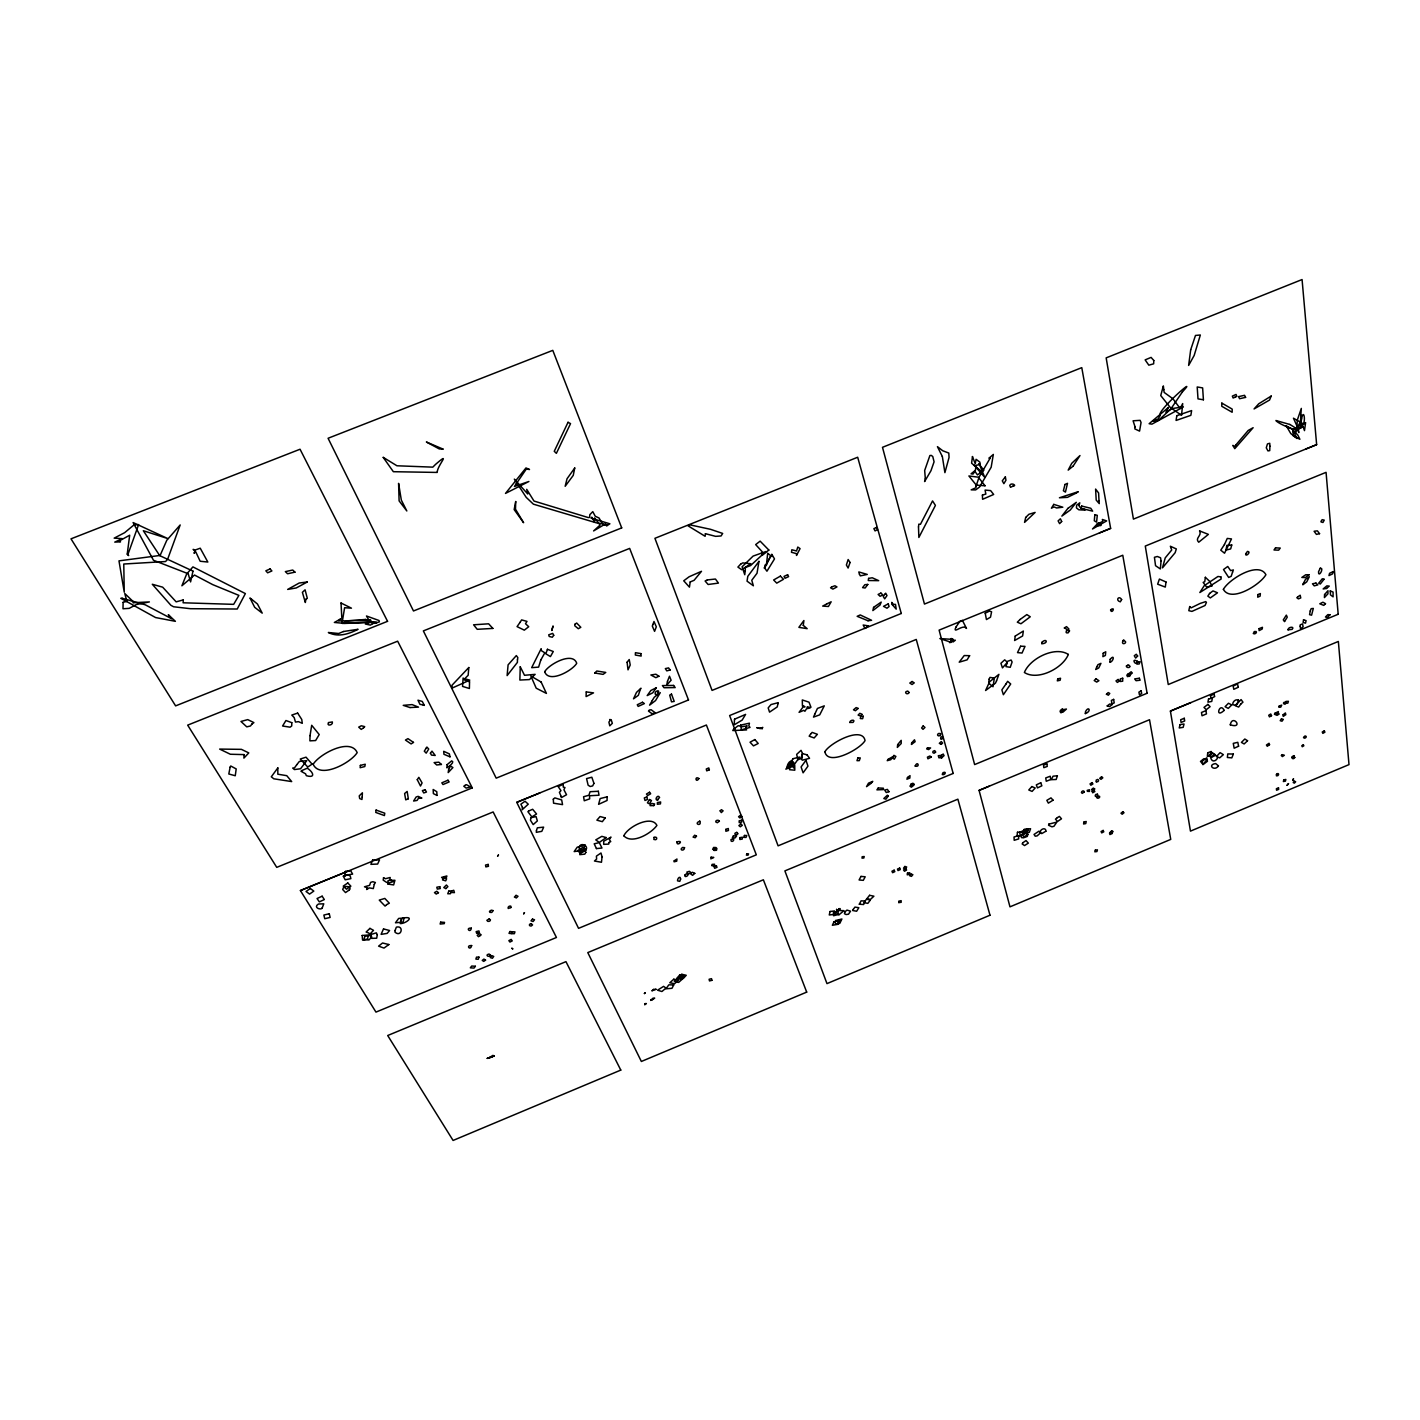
<?xml version="1.0" encoding="UTF-8"?>
<svg xmlns="http://www.w3.org/2000/svg" width="1420" height="1420" viewBox="0 0 1420 1420"><rect width="100%" height="100%" fill="white"/><g stroke="black" fill="none" stroke-linecap="round" stroke-linejoin="round"><path stroke-width="1.5" d="M803.276 625.332L803.897 620.522L798.874 627.356L807.163 628.669L803.259 625.386M801.874 755.813L802.548 753.541L801.04 750.346L796.638 754.41L797.969 759.718L802.353 757.925L801.874 755.813M383.506 928.946L381.092 934.36L387.145 933.401L389.577 930.508L383.542 928.946M1007.011 662.678L1002.449 667.915L1000.922 663.264L1004.685 659.838L1006.709 661.649L1011.093 660.016L1012.105 661.986L1010.241 667.311L1005.928 666.619L1007.366 662.359M642.426 702.279L637.278 704.746L638.183 706.414L644.396 703.592L642.479 702.261M979.072 790.39L1149.525 719.727L1170.737 839.397L1009.975 906.847L979.072 790.39L989.438 786.094M1170.399 711.083L1338.35 641.449L1349 764.617L1190.457 831.126L1170.399 711.083L1190.83 702.616M1110.635 528.382L924.456 604.068L882.495 447.318L1081.774 367.638L1110.635 528.382L1099.453 532.926M1316.642 444.637L1133.426 519.116L1106.162 357.875L1302.069 279.545L1316.642 444.637L1305.637 449.111M300.401 890.553L493.148 811.956L556.445 937.484L375.963 1012.105L300.401 890.553L347.261 871.436M516.756 802.335L706.397 725.016L756.31 854.84L578.561 928.343L516.756 802.335L539.831 792.928M980.102 464.571L976.108 465.281L975.398 470.251L971.067 473.836L973.019 474.067L974.919 471.316L977.439 474.901L983.847 470.268L978.717 463.736L980.137 464.553M762.398 728.779L756.736 727.661L759.948 728.566L762.842 727.448L760.818 728.229M383.169 457.347L393.358 471.706L437.218 472.434C437.094 465.582 452.021 450.211 435.532 464.411L432.798 467.144L396.943 465.778L383.293 457.4M1068.337 654.442C1062.728 668.429 1037.718 681.05 1024.388 672.494C1029.855 658.472 1055.149 645.727 1068.337 654.442M940.466 734.708L940.466 735.578C936.153 737.246 936.934 732.259 940.608 733.572L940.466 734.708M658.17 692.498L658.17 694.433L655.436 694.451C653.342 691.274 660.637 689.126 658.17 692.498M388.033 884.092L393.642 884.926L394.938 880.276L388.104 880.524L388.033 884.092M585.253 845.273L582.413 850.385L574.177 851.592L577.23 847.172L585.253 845.273M768.841 550.055L762.185 555.362L762.167 551.688L755.671 544.606L760.126 541.144L768.841 550.055M230.146 767.137L228.797 773.989L235.258 775.746L236.199 768.93L230.75 766.001L230.146 767.137M277.823 767.918L277.823 774.202L286.769 775.675L291.686 781.586L273.811 778.799L271.309 776.793L277.823 767.918M582.519 851.592L584.454 851.272L579.111 848.166C579.52 840.889 590.525 846.267 585.04 850.722L584.241 850.065L582.519 851.592M607.103 796.851L607.068 800.472L598.601 804.323L600.145 798.555L607.103 796.851M1099.009 500.603L1099.275 503.621L1096.205 500.089L1095.601 489.066L1098.601 492.971L1099.009 500.603M1163.779 389.559L1164.169 392.435L1172.973 398.789L1180.127 408.498L1182.682 403.582L1181.546 415.314L1170.151 407.345L1160.744 395.559L1163.353 385.903L1163.779 389.559M1170.79 547.499L1171.731 549.966L1165.216 557.9L1162.483 567.858L1175.156 552.682L1176.328 548.936L1170.364 546.239L1170.79 547.499M1005.36 476.872L1005.946 480.262L1003.869 483.67L1002.289 480.812L1005.36 476.872M1103.216 653.235L1102.879 656.679L1105.381 655.436L1105.736 651.78L1103.216 653.235M1221.821 403.102L1221.768 406.28L1232.152 412.261L1232.205 409.102L1221.821 403.102M291.792 722.673L291.721 725.957L290.088 727.182L282.58 726.01L285.952 720.526L291.792 722.673M1220.863 576.875L1221.147 578.987L1199.847 592.53L1204.213 585.697L1217.952 576.484L1220.863 576.875M123.132 602.293L122.99 608.754L129.22 608.363L136.373 604.529L149.384 601.92L133.018 602.737L133.817 602.204L124.782 593.524L126.877 601.388L123.132 602.293M1230.27 724.821C1244.222 729.259 1232.524 713.39 1230.27 724.821M898.789 902.57L901.167 902.321L901.15 900.653L898.771 901.167L898.789 902.57M1300.17 626.184L1300.543 628.829L1303.116 626.753L1302.531 623.913L1300.276 624.8L1300.17 626.184M1285.828 702.048C1286.342 706.734 1280.236 702.261 1285.828 702.048M160.123 555.433L118.978 560.865L124.25 592.175L123.771 564.024L165.572 561.539L167.649 559.196L180.18 524.956L166.797 540.274L160.123 555.433M515.708 501.562L515.495 509.212L523.607 522.72L514.164 509.585L515.708 501.562M640.864 653.591L641.183 656.058L635.343 655.046L635.432 652.685L640.864 653.591M310.039 735.613L309.897 740.849L315.63 740.548L319.216 734.548L311.708 725.283L310.039 735.613M341.013 603.003L342.096 622.847L344.616 607.724L351.45 608.168L341.013 603.003M517.466 659.714L517.395 662.394L507.117 675.601L508.094 664.844L516.33 655.578L517.838 657.62L517.466 659.714M1096.293 781.799C1099.648 782.651 1099.062 777.574 1096.169 780.148L1096.293 781.799M374.276 884.341L373.3 888.583L369.395 887.873L366.626 889.506L367.478 887.784L364.496 886.79L369.59 885.352L370.602 882.388L372.839 881.713L375.395 882.53L374.276 884.341M1287.496 700.539L1287.496 700.539M360.361 765.38L360.147 767.705L364.798 766.552L365.242 764.226L360.361 765.38M594.447 521.832L594.607 517.963L600.074 525.08L593.596 530.938L603.251 525.205L599.062 518.016L595.246 516.241L592.779 511.644L589.815 514.679L589.637 517.43L588.288 517.572L533.991 501.047L526.713 489.332L527.761 493.983L514.324 479.108L526.216 497.373L533.405 504.171L596.453 522.862L606.056 524.37L603.447 524.938L607.085 524.797L606.571 525.968L609.89 523.803L591.075 518.193L591.785 517.164L594.412 521.832M1233.359 754.055L1231.814 757.872L1227.359 757.481L1227.767 753.913L1233.359 754.055M1097.536 794.224L1097.482 795.821C1094.376 798.555 1094.483 793.336 1097.536 794.224M1269.906 446.164L1269.728 450.619L1267.954 450.903L1266.267 447.815L1267.474 443.91L1269.746 443.288L1269.906 446.164M1324.576 594.554L1324.416 597.589L1327.948 593.791L1327.966 590.72L1324.576 594.554M395.044 930.579L394.991 932.194C401.54 937.821 404.185 925.023 396.358 927.154L395.044 930.579M520.253 666.779L519.862 680.038L529.411 679.577L535.145 674.358L524.512 675.281L520.253 666.779M918.491 526.909L918.864 537.47L935.425 505.413L932.549 500.923L920.444 524.299L918.829 524.158L918.491 526.909M989.154 679.115L988.71 683.109L993.006 686.765L994.337 678.121L989.988 677.393L989.154 679.115M1259.096 628.634L1259.114 630.622L1262.22 629.007L1262.451 627.303L1259.096 628.634M654.052 837.356L653.875 839.451C657.549 841.119 657.851 835.847 654.052 837.356M1330.416 591.785L1330.416 594.82L1333.078 596.844L1333.078 592.087L1330.096 590.791L1330.416 591.785M127.232 554.137L128.67 555.593L127.871 554.599L138.61 524.601L134.03 524.867L124.64 532.678L114.168 538.144L122.297 538.624L114.754 542.12L120.54 541.819L119.031 541.091L129.681 535.216L127.232 554.137M888.245 603.89L889.08 606.535L886.985 608.204L883.524 606.34L888.245 603.89M1122.705 678.245L1122.688 681.209L1120.38 681.493L1120.362 678.849L1122.705 678.245M1153.803 360.52L1153.644 363.822L1148.815 365.171L1145.141 359.881L1151.105 357.396L1153.803 360.52M985.214 613.191L986.438 619.564L990.503 617.185L991.586 611.825L989.633 611.026L985.214 613.191M733.448 838.688C735.063 841.03 730.27 843.036 730.981 839.593L733.448 838.688M796.602 553.658L796.514 555.433L800.063 548.617L797.791 547.055L796.549 550.995L791.845 549.753L791.472 552.291L796.602 553.658M1085.341 713.568C1091.944 711.313 1088.625 705.349 1085.501 711.668L1085.341 713.568M1161.045 561.042L1160.353 568.958L1155.543 565.692L1154.424 557.297L1157.335 556.48L1160.584 557.794L1161.045 561.042M1300.844 414.977L1300.596 420.196L1298.004 427.473L1298.856 432.603L1296.78 427.917L1297.347 420L1301.323 408.41L1300.844 414.977M982.392 495.083L982.605 499.29L993.663 494.462L990.627 490.592L985.072 490.078L985.853 494.053L982.392 495.083M244.098 754.606L243.903 758.102L248.784 752.902L241.418 749.352L219.656 749.085L230.342 754.251L244.098 754.606M1061.006 711.917L1060.953 712.84L1063.225 711.367L1062.497 708.704L1060.314 710.515L1061.006 711.917M183.286 599.914L183.109 602.79L233.661 604.352L238.897 595.388L212.769 584.649L194.504 575.047L181.902 585.785L186.677 573.982L192.925 566.899L245.376 593.578L237.229 609.02L190.457 608.701L173.577 606.766L170.879 605.275L152.295 584.259L162.661 587.17L176.151 601.849L183.286 599.914M553.019 626.22L551.776 630.427L553.019 626.22M739.944 837.64L739.838 839.504L742.269 839.06L742.394 837.214L739.944 837.64M1041.836 642.408L1041.747 643.81C1048.989 643.331 1046.398 637.615 1041.836 642.408M1130.391 673.95C1130.941 679.452 1122.368 674.092 1130.391 673.95M1199.598 530.903C1202.207 535.926 1194.468 538.073 1198.711 542.227L1208.384 534.381L1199.598 530.903M1223.383 589.353C1230.962 603.021 1260.126 584.862 1265.912 574.709C1258.564 560.847 1229.028 579.165 1223.383 589.353M447.123 764.652L446.927 767.829C448.436 766.711 455.394 762.114 451.666 760.854L447.123 764.652M510.827 907.575L508.218 908.498C507.029 906.173 512.229 904.735 510.827 907.575M1079.147 505.289C1078.508 509.496 1093.577 510.614 1078.845 509.798L1076.431 507.934L1076.662 505.165L1079.786 502.804L1079.147 505.289M1283.094 714.81L1283.236 716.408L1285.81 714.668L1285.402 712.929L1283.094 714.81M574.94 624.267L574.745 625.759L578.313 628.705L580.816 627.303L576.697 623.043L574.94 624.267M602.044 856.828L601.476 862.259L594.465 861.017L596.631 859.047L596.4 856.136L600.979 852.994L602.044 856.828M943.235 737.956C938.939 742.429 940.661 733.643 943.235 737.956M1094.838 514.644L1094.305 520.75L1096.577 522.116L1097.287 515.336L1094.838 514.644M1231.744 544.978L1230.678 548.919L1226.01 550.072L1226.809 545.44L1231.744 544.978M1301.572 418.864L1300.56 426.16L1303.24 424.101C1305.743 420.338 1303.649 408.09 1301.572 418.864M536.458 830.54L536.316 832.315L541.819 831.339L543.647 827.132L537.346 827.824L536.458 830.54M976.055 486.243L975.931 487.717L971.173 489.847L975.646 489.918L979.481 487.078L991.16 467.251L993.343 454.418L988.941 458.216L990.397 457.702L979.072 477.155L976.055 486.243M873.584 607.37L872.874 610.582L880.009 605.044L881.199 602.098L873.584 607.37M657.495 802.584L657.336 804.253L660.442 803.897L660.637 801.945L657.495 802.584M1238.488 700.149L1236.98 704.196C1229.276 707.959 1233.678 697.806 1238.488 700.149M444.105 876.939L443.714 878.447L446.253 877.844L446.892 875.962L441.602 877.382L443.129 878.607L444.957 877.737L444.105 876.939M469.541 681.778L469.399 688.505L462.565 686.41L463.115 678.014L464.429 679.931L469.541 681.778M793.567 763.995L787.212 768.344C786.36 764.652 791.206 757.179 794.188 763.445L793.567 763.995M803.684 706.166L805.016 706.876L802.442 706.13L802.3 699.953L809.009 702.172L810.98 707.284L806.897 707.196L810.057 708.012L806.542 708.775L804.909 711.278L803.755 710.337L799.069 712.343L803.684 706.166M705.403 533.689L705.136 536.298L688.096 525.861L689.161 524.69L710.568 529.323L722.673 533.441L721.076 535.961L715.609 536.352L705.403 533.689M313.163 764.279C319.944 779.367 350.633 763.055 357.183 752.618C350.633 737.388 319.589 753.807 313.163 764.279M1257.96 594.572L1257.694 597.199L1260.108 596.169L1260.374 593.542L1257.96 594.572M520.093 622.297L517.058 626.628L524.317 630.16L528.719 626.717L525.506 623.717L526.997 621.392L521.619 619.901L520.093 622.297M868.596 578.384L868.259 580.514L878.696 580.656L872.27 577.78L868.596 578.384M740.566 725.141L741.453 729.809L750.044 727.395L748.819 725.886L749.441 723.188L740.566 725.141M767.688 553.374L766.392 565.337L765.38 564.574L764.386 568.319L770.634 556.25L764.51 567.805L766.942 571.213L774.503 558.912L771.788 554.244L771.947 556.534L767.688 553.374M468.795 667.524L468.156 675.299L464.695 678.742L469.772 680.144L452.27 688.008L452.021 685.239L468.795 667.524M897.671 744.612L897.351 747.417L901.203 743.547L901.185 740.352L897.671 744.612M1017.466 832.262L1017.11 835.404L1018.424 836.398L1021.14 835.901L1021.495 837.605L1023.518 837.818L1027.406 836.38L1026.128 833.238L1022.773 834.055L1022.276 831.907L1017.466 832.262M725.815 829.369L725.868 831.268L728.46 830.487L728.3 828.499L725.815 829.369M322.216 907.93C321.293 910.557 312.613 907.593 318.453 904.007L323.778 903.812L322.216 907.93M714.207 849.355L714.082 850.473L716.496 850.278L716.905 848.397L714.207 849.355M745.234 570.698L744.754 574.727L742.11 566.793L753.115 556.09L765.841 551.546L750.559 565.568L745.393 567.538L745.234 570.698M623.841 835.794C631.758 844.669 650.999 833.717 656.91 825.428C651.673 814.654 627.977 826.582 623.841 835.794M192.978 571.124L190.582 581.916L188.185 573.733L153.466 560.261L133.089 522.56L167.879 538.606L143.331 530.725L159.714 555.628L192.978 571.124M574.745 467.997L573.254 475.38L565.16 486.297L567.041 478.753L574.745 467.997M1135.077 426.905L1134.829 428.893L1139.568 431.112L1141.059 422.521L1140.118 420.338L1133.089 420.799L1135.077 426.905M1310.252 610.973L1309.577 614.665L1311.583 615.197L1313.322 608.417L1311.139 608.683L1310.252 610.973M1205.331 577.301L1204.781 581.65L1203.166 582.395L1206.556 587.046L1212.041 586.052L1209.591 581.259L1205.331 577.301M859.313 904.221L863.609 904.522L865.241 901.025L861.088 900.848L859.313 904.221M1166.015 582.005L1165.287 587.081L1157.655 584.188L1159.412 579.058L1166.015 582.005M451.595 892.452L454.435 892.63L453.743 890.269L451.329 891.103L451.595 892.452M972.469 456.566L971.599 463.186L981.344 471.706L974.102 465.139L984.734 477.333L980.279 466.452L979.871 462.139L976.072 459.299L975.238 463.754L972.469 456.566M1190.688 349.781L1188.629 365.437L1194.167 355.461L1200.344 334.996L1195.48 335.457L1190.688 349.781M790.106 765.398L789.52 769.711L794.792 770.208L794.721 765.256L790.496 764.262L790.106 765.398M863.307 716.266L862.632 718.697L860.271 718.538L860.946 716.284L863.307 716.266M1015.229 636.089L1014.625 640.509L1022.631 635.965L1023.341 631.048L1015.229 636.089M1110.209 659.288L1109.765 662.341C1113.653 661.773 1114.966 653.448 1110.209 659.288M511.91 948.294L512.726 948.862L511.91 948.294M677.02 841.829C676.257 847.42 685.026 839.788 677.02 841.829M1084.046 821.949L1083.566 823.99L1085.75 823.582L1086.229 821.505L1084.046 821.949M376.105 810.074L375.767 812.435L384.412 815.577L384.767 813.216L376.105 810.074M888.174 796.123L885.92 799.176L883.808 798.537L887.411 795.182L888.174 796.123M471.334 928.165C470.588 933.739 464.908 927.508 471.334 928.165M478.966 957.133L478.238 959.281L475.877 959.104L476.516 957.115L478.966 957.133M553.303 799.229L553.552 803.188L562.551 804.625L561.681 799.957L554.794 797.88L553.303 799.229M690.191 581.969L689.446 587.134L683.73 580.798L689.126 576.769L701.498 571.302L694.096 580.301L690.191 581.969M1025.701 517.43L1024.565 522.383L1035.127 512.425L1028.932 514.271L1025.701 517.43M448.667 769.356L448.188 772.587L452.909 767.563L450.513 766.019L448.667 769.356M383.56 877.649L383.187 880.116L386.471 882.299L388.973 882.938L393.429 881.554L389.932 879.211L390.198 877.489L385.317 878.749L383.56 877.649M522.489 807.501L522.152 809.773L528.258 804.181L525.027 801.235L520.891 804.181L522.489 807.501M758.954 561.379L757.02 573.254L751.766 580.283L753.381 585.785L747.044 581.153L747.808 576.307L758.954 561.379M1201.48 761.865L1202.918 764.67L1207.444 761.28L1206.769 757.783L1201.48 761.865M586.247 691.913L586.087 696.581L593.524 692.871L586.247 691.913M713.852 849.249L713.71 850.136L716.017 847.545L713.621 847.456L712.645 849.373L715.431 848.929L713.852 849.249M1176.807 415.705L1176.08 420.444L1190.865 415.332L1191.629 410.575L1176.807 415.705M907.486 873.087L907.22 874.827L909.474 874.436L909.758 872.697L907.486 873.087M911.675 742.891L911.427 744.435L915.119 741.702L914.498 739.784L911.675 742.891M1303.542 619.741L1303.116 622.457L1305.53 623.131L1306.081 620.647L1303.542 619.741M859.473 574.301L860.325 575.863L867.265 574.425L858.78 571.941L859.473 574.301M793.088 758.688L785.863 769.161L793.105 766.267L799.566 757.073L793.088 758.688M471.653 945.56C470.393 951.435 465.334 945.028 471.653 945.56M305.886 599.258L305.336 602.506L302.389 592.335L305.087 589.815L307.306 598.335L305.886 599.258M377.294 934.768L376.673 938.212L371.507 938.354L371.188 934.395L376.353 932.851L377.294 934.768M328.535 722.585C325.996 726.578 333.469 725.3 332.369 721.928L328.535 722.585M711.864 865.543L714.189 866.129L714.562 864.23L712.112 864.372L711.864 865.543M942.347 456.53L944.904 472.647L949.057 457.435L948.791 453.051L942.738 450.761L937.431 446.661L942.347 456.53M544.677 671.696C548.688 683.659 572.118 670.932 576.733 663.3C572.846 651.265 549.203 664.028 544.677 671.696M1127.835 674.394L1127.444 676.63L1132.308 673.027L1131.136 671.784L1127.835 674.394M640.278 689.516L638.343 695.321L633.497 698.835L636.515 692.374L640.97 688.203L640.278 689.516M530.903 817.689L530.459 820.21L533.192 824.594L537.346 820.92L536.068 816.589L530.903 817.689M674.251 860.768L674.056 861.798L676.719 861.194L676.949 859.029L674.251 860.768M398.736 488.036L399.109 500.887L406.83 510.969L401.327 500.106L398.594 483.368L398.736 488.036M1005.91 684.103L1001.863 689.854L1003.372 694.717L1010.703 683.996L1007.65 681.316L1005.91 684.103M807.022 754.819L809.56 758.316L802.3 760.179L801.004 758.404L802.406 753.612L807.022 754.819M1208.544 698.977L1207.923 702.19L1211.739 701.427L1212.361 698.214L1208.544 698.977M1293.123 431.875L1293.176 435.816L1299.886 439.277L1297.756 434.981L1293.602 430.917L1293.123 431.875M777.894 703.752L777.272 706.894L769.551 712.13L768.167 707.888L771.042 704.551L778.284 702.669L777.894 703.752M1122.723 641.201C1121.072 646.047 1128.474 642.621 1124.427 640.828L1123.646 639.834L1122.723 641.201M1064.982 484.486L1063.402 490.752L1065.444 492.101L1067.503 483.332L1064.982 484.486M440.679 922.148L440.129 924.047L444.229 923.639L444.531 922.379L440.679 922.148M594.838 673.009L603.074 674.376L605.754 672.441L596.791 671.003L594.838 673.009M667.506 681.227L666.672 685.132L671.11 680.251L669.495 676.222L667.506 681.227M1189.729 606.571L1188.806 610.671L1191.93 611.399L1205.065 605.488L1206.414 602.453L1205.757 601.618L1200.255 603.394L1191.096 607.866L1189.729 606.571M1048.83 824.132L1048.581 825.268L1051.936 826.813L1053.959 826.28L1056.835 822.109L1048.83 824.132M561.131 796.371L561.361 797.614L566.544 794.738L563.917 789.733L564.965 787.514L563.261 787.106L563.19 784.248L558.22 786.609L560.953 790.656L559.409 792.324L561.131 796.371M830.043 911.498L829.262 914.977L833.806 914.427L834.587 910.948L830.043 911.498M1333.202 571.585L1332.652 573.857L1328.978 575.579L1329.581 573.289L1333.202 571.585M1057.758 678.849L1057.314 680.872L1060.101 680.269L1060.562 678.245L1057.758 678.849M734.513 719.212L734.211 724.821L742.163 720.082L745.606 714.384L734.513 719.212M1073.094 466.168L1068.177 470.127L1071.763 463.293L1079.981 455.554L1073.094 466.168M996.538 680.801L995.456 683.144L985.586 690.51L989.651 681.724L998.917 674.358L996.538 680.801M1303.081 426.657L1304.483 430.615L1305.601 422.592L1298.963 428.538L1303.081 426.657M1320.281 568.178L1318.559 571.656C1318.115 577.461 1322.819 570.893 1321.594 568.55L1320.281 568.178M362.189 935.478L362.561 940.146L367.691 938.922L368.17 935.017L362.189 935.478M844.953 911.853L844.492 913.734L846.125 914.533L848.503 914.214L850.544 911.178L846.941 910.078L844.953 911.853M925.325 478.682L924.597 481.558L930.952 470.748L934.076 461.82L932.762 456.512L931.218 455.376L929.887 455.554L924.668 470.481L925.325 478.682M1283.804 779.846L1283.361 781.55L1285.419 781.16L1285.863 779.438L1283.804 779.846M673.701 984.912L672.015 988.284L665.98 988.799L668.82 984.841L673.701 984.912M609.144 842.415L608.718 844.101L603.695 844.332L603.713 841.261L610.973 837.09L609.322 839.504L610.742 841.616L609.144 842.415M1180.091 724.591L1179.221 727.945L1183.162 727.359L1184.031 724.005L1180.091 724.591M862.384 856.704L861.993 858.159L863.839 857.999L864.23 856.526L862.384 856.704M955.962 627.107C952.181 635.255 963.08 623.344 966.505 628.421L962.405 620.398L959.884 621.25L955.962 627.107M404.079 918.066L403.12 922.095L395.488 922.787L398.683 918.42L404.079 918.066M794.064 766.338L793.62 767.971L791.615 761.617L793.496 765.043L791.881 766.125L794.064 766.338M835.67 920.515L835.013 922.929L835.705 921.278L838.67 921.101L837.019 924.029L835.546 924.154L837.747 924.012L839.859 923.284L841.9 919.006L835.67 920.515M1288.064 629.841L1292.164 629.362C1295.235 626.06 1287.603 626.912 1288.064 629.841M540.807 659.998L538.606 667.116L531.666 667.666L541.18 648.691L541.41 650.662L544.818 652.827L540.807 659.998M850.047 562.48L848.113 568.035L846.391 565L848.148 559.533L850.047 562.48M824.896 751.73C827.771 766.658 860.112 749.281 865.046 740.619C862.437 725.567 829.724 743.05 824.896 751.73M1040.523 832.848L1037.115 835.901L1035.216 836.185L1034.044 834.445L1038.961 831.179L1040.523 832.848M1271.202 396.056L1269.533 400.049L1254.073 408.942L1258.723 403.795L1271.202 396.056M892.221 604.565L896.197 609.127L895.505 604.405L893.446 604.387L891.778 602.382L892.221 604.565M838.829 908.729L838.492 909.812L839.877 909.705L840.196 908.622L838.829 908.729M680.624 879.033L679.772 881.358L677.517 880.826C677.216 878.909 680.251 874.933 680.624 879.033M1095.335 850.083L1094.802 851.805L1096.915 851.556L1097.447 849.834L1095.335 850.083M1286.023 701.498L1285.437 703.361L1287.833 703.131L1288.419 701.285L1286.023 701.498M364.887 936.312L363.804 939.792L369.022 939.933L371.632 937.022L370.141 935.478L364.887 936.312M443.324 877.844L442.543 879.921L445.702 880.844L446.608 878.785L443.324 877.844M598.335 791.277L599.009 795.218L589.531 795.75L589.655 798.856L584.259 800.773L583.567 796.744L588.892 795.253L590.099 791.703L598.335 791.277M1137.544 661.329C1136.195 667.418 1130.835 657.762 1136.639 660.903L1137.544 661.329M345.433 871.401L344.794 875.323L352.639 874.099L350.704 870.815L345.433 871.401M512.46 931.839L511.892 933.703L514.359 933.685L514.945 931.839L512.46 931.839M553.729 635.308L552.309 637.225L549.185 636.462L548.723 634.811L552.717 633.391L553.729 635.308M942.578 773.687L942.294 774.592C944.957 775.639 947.069 770.847 943.04 772.604L942.578 773.687M365.685 619.439L347.669 620.806L342.255 623.433L369.857 621.942L365.685 619.439M1057.403 775.799L1056.16 779.491L1051.368 779.669L1053.036 776.172L1057.403 775.799M1232.56 572.118L1231.193 576.289L1228.69 577.461L1223.507 569.544L1227.75 566.473L1230.625 570.627L1233.359 569.935L1232.56 572.118M653.803 805.619L650.023 805.619L650.928 803.596L652.384 803.542L654.638 803.968L653.803 805.619M684.529 847.651C684.529 851.574 678.476 850.243 682.558 847.456L684.529 847.651M849.799 722.46L853.083 722.407C856.224 719.248 849.905 719.567 849.799 722.46M418.634 798.075L417.054 800.418L413.628 801.022L416.131 797.01L418.119 796.354L421.864 798.058L418.634 798.075M652.88 624.534L652.312 626.078L654.584 631.35L656.306 626.823L653.999 621.498L652.88 624.534M907.504 777.485L906.918 779.225L909.847 778.071L910.007 775.639L907.504 777.485M547.428 649.295L545.848 653.821L550.428 656.572L553.285 651.514L547.428 649.295M436.952 795.413L433.366 793.602L433.171 789.502L436.81 791.721L436.952 795.413M1137.757 662.022L1136.852 664.116L1139.195 663.957L1140.082 661.755L1137.757 662.022M1321.363 521.016L1321.044 521.939L1322.961 522.471L1324.239 520.128L1322.144 519.667L1321.363 521.016M857.928 757.925L856.97 760.676L859.295 760.641L860.271 757.907L857.928 757.925M1026.287 829.014L1025.009 832.599L1029.305 832.315L1030.583 828.73L1026.287 829.014M867.797 584.436L865.153 588.004L862.579 587.631L864.886 584.685L867.797 584.436M645.124 1003.638L644.716 1004.792L646.348 1003.549L645.124 1003.638M627.09 662.235L628.013 669.849L630.214 665.022L629.22 659.537L627.09 662.235M1276.473 774.291L1276.42 775.852C1279.367 776.438 1279.313 771.681 1276.473 774.291M1296.389 428.112L1296.069 428.946C1297.809 433.118 1292.2 434.804 1293.425 429.089L1296.389 428.112M1303.347 583.531L1302.868 584.791L1306.737 581.845L1309.329 576.733L1305.477 579.395L1303.347 583.531M711.101 857.183L710.834 858.869L713.763 857.431L711.101 857.183M871.117 783.308L866.537 786.662L868.507 783.148L872.767 781.337L871.117 783.308M1087.525 791.348L1089.477 791.437L1089.477 789.751L1087.188 790.372L1087.525 791.348M744.453 835.457L743.689 837.356L746.015 837.427L746.778 835.528L744.453 835.457M400.99 920.053L400.245 923.586C405.925 923.763 416.007 915.598 402.659 918.119L400.99 920.053M372.643 860.094L370.886 864.336L377.631 864.052L379.53 859.899L372.643 860.094M746.938 853.81L746.405 855.142L748.02 855.177L748.571 853.864L746.938 853.81M1020.607 646.224L1017.519 652.614L1022.027 653.058L1025.009 646.366L1020.607 646.224M1209.591 593.436L1207.852 596.134L1210.337 597.927L1217.508 592.797L1212.999 590.915L1209.591 593.436M448.844 891.068L447.744 893.766L450.353 893.748L451.453 891.068L448.844 891.068M1096.772 666.921L1095.707 669.512L1098.725 667.968L1100.944 663.353L1097.944 664.666L1096.772 666.921M485.551 960.08L483.741 961.375L482.232 960.399L483.918 959.086L485.551 960.08M195.072 550.765L194.025 553.267L195.729 551.794L200.167 561.255L207.817 562.036L200.238 548.209L195.356 549.966L193.084 549.416L195.072 550.765M814.814 714.1L813.5 717.1L819.713 714.846L824.274 705.864L817.458 708.42L814.814 714.1M652.88 998.384L652.277 999.822L654.691 998.136L652.88 998.384M733.394 835.865L732.329 837.853L735.152 837.871L736.554 836.025L733.394 835.865M836.558 909.404L837.232 910.273L836.558 909.404M658.294 798.856L657.637 800.365C653.821 800.099 658.028 793.585 659.59 797.507L658.294 798.856M915.172 766.001C920.337 767.847 917.746 760.037 915.172 766.001M1106.446 694.256L1108.399 695.197L1109.765 693.439L1108.204 692.569L1106.446 694.256M1274.876 713.284L1274.432 714.26L1277.042 715.36L1279.154 714.047C1277.911 711.012 1274.45 716.177 1278.213 713.213L1278.39 711.544L1274.876 713.284M610.476 720.135L608.896 722.088L609.766 725.868L612.34 723.312L611.168 719.709L609.659 719.532L610.476 720.135M1224.448 544.552L1220.774 550.179L1224.537 553.214L1231.495 538.925L1227.27 538.428L1224.448 544.552M1279.278 705.971L1278.745 707.16L1280.733 707.16L1281.727 705.119L1279.278 705.971M923.124 725.975L921.615 727.945L923.018 729.347L924.988 727.448L923.124 725.975M1254.463 631.58L1253.274 633.551C1255.635 635.166 1258.439 630.515 1254.463 631.58M833.948 921.899L832.368 925.272L837.977 924.313L840.64 919.805L833.948 921.899M1069.508 630.835L1068.159 632.859C1062.959 633.462 1069.97 629.255 1064.237 627.977L1066.544 626.628L1068.976 629.113L1067.325 630.498L1069.508 630.835M568.035 422.29L554.261 451.294L556.374 453.353L570.538 423.621L568.035 422.29M1182.434 391.813L1170.861 408.924L1158.56 420.355L1152.774 421.083L1158.063 419.042L1160.282 415.35C1155.383 412.048 1200.681 372.413 1182.434 391.813M1137.633 656.022L1135.663 658.081L1134.278 655.738L1136.284 654.247L1137.633 656.022M1024.21 829.404L1022.489 833.007L1026.607 833.114L1028.346 829.511L1024.21 829.404M669.246 958.163L669.246 958.163M1022.719 842.841L1022.169 843.959L1024.548 845.557L1028.346 843.125L1026.021 840.569L1022.719 842.841M417.267 779.686L420.498 786.023L422.095 782.917L418.829 777.343L417.267 779.686M593.951 783.378L592.672 785.899L590.205 786.503L588.128 785.207L586.566 778.586L591.838 777.237L593.951 783.378M493.059 910.61L491.799 912.439C487.042 913.22 490.646 908.782 493.059 910.61M1168.358 407.522L1165.909 412.208L1172.281 408.516L1183.357 406.919L1151.939 424.136L1149.135 423.71L1168.358 407.522M509.957 931.52L508.999 933.348L511.342 933.632L512.3 931.804L509.957 931.52M888.121 759.345L887.234 760.676L890.766 759.718L893.073 756.505L888.121 759.345M1284.55 621.516L1283.289 619.901L1286.342 615.109L1287.265 617.203L1284.55 621.516M1293.673 757.499C1288.472 758.724 1296.708 752.831 1293.673 757.499M826.813 603.89L822.677 606.091L828.428 606.482L831.161 601.796L826.813 603.89M860.999 876.406L859.082 879.974L863.289 880.347L865.206 876.779L860.999 876.406M426.053 748.322L424.314 751.18L426.195 753.15L428.716 749.05L426.905 747.044L426.053 748.322M893.961 755.44L892.434 758.209L894.369 759.167L895.878 756.398L893.961 755.44M651.23 999.502L650.733 1000.425L652.437 999.343L651.23 999.502M369.945 928.378L366.129 932.035L368.934 933.082L369.466 934.626L373.513 930.331L369.945 928.378M492.403 1056.728L488.143 1058.166L492.403 1056.728M870.336 900.085L867.833 903.368L863.946 902.641L866.466 899.179L870.336 900.085M969.611 655.685L967.109 659.856L959.21 662.181L964.216 655.543L969.611 655.685M1215.147 755.476L1210.71 757.677L1211.136 758.954C1213.23 764.155 1219.425 757.818 1216.94 756.647L1219.656 757.872L1223.365 754.659L1220.082 752.653L1217.171 755.795L1215.147 755.476M1281.461 718.875L1280.201 720.685L1281.994 721.2L1283.325 719.39L1281.461 718.875M853.296 909.368L852.621 910.522L856.633 911.232L858.851 907.717L854.964 907.096L853.296 909.368M1324.061 579.236L1320.298 583.993L1318.683 583.229L1322.286 578.774L1324.061 579.236M652.312 700.486L649.579 705.154L655.561 700.557L660.264 692.658L654.265 697.238L652.312 700.486M1121.64 599.542L1120.309 601.832C1115.037 600.5 1118.907 594.891 1121.64 599.542M1026.82 829.582L1025.08 832.51L1028.275 829.475L1026.82 829.582M585.839 852.39L584.774 854.165L579.733 854.645L580.514 850.953L585.147 850.42L585.839 852.39M1053.764 504.384L1051.403 508.218L1054.031 506.922L1056.622 507.969L1062.817 507.206L1053.764 504.384M1206.929 759.913L1203.361 763.818L1200.468 761.457L1203.841 758.724L1206.929 759.913M1053.054 800.17L1048.351 803.134L1046.842 800.347L1050.977 797.88L1053.054 800.17M430.402 753.203L431.467 755.103L435.212 755.458L431.982 751.144L430.402 753.203M884.731 594.376L883.258 596.506L884.696 598.849L886.985 595.583L885.707 593.187L884.731 594.376M1245.642 553.924C1245.464 557.669 1251.872 551.315 1247.452 551.422L1245.642 553.924M491.515 955.695L490.255 957.559L492.421 958.251L493.734 956.388L491.515 955.695M494.284 1056.072L489.474 1057.598L492.9 1055.362L494.284 1056.072M839.131 914.657L835.084 913.61L837.924 910.486L843.995 910.664L839.131 914.657M649.508 799.531L647.431 802.832L649.401 803.844L651.478 800.543L649.508 799.531M516.259 483.759L514.448 486.457L528.897 481.486L505.502 493.415L525.986 467.943L529.5 469.505L526.341 468.973L516.259 483.759M1236.128 444.655L1235.009 446.377L1232.844 445.383L1234.761 448.667L1253.132 427.704L1248.233 430.438L1236.128 444.655M1330.007 614.771L1327.345 617.522L1325.446 617.008L1327.86 614.611L1330.007 614.771M867.478 626.788L864.94 628.492L863.2 625.031L868.525 625.9L867.478 626.788M362.189 797.064L361.958 799.478L359.686 798.572L359.224 795.874L362.402 792.804L362.189 797.064M605.204 817.902L602.328 821.665L596.879 820.174L600.074 816.553L605.204 817.902M363.591 727.75L361.248 729.401L358.71 727.129L361.319 725.78L364.745 726.649L363.591 727.75M805.974 760.286L801.093 766.924L803.099 772.817L807.962 766.161L805.974 760.286M862.029 714.384L860.68 716.124L858.106 715.094L859.846 713.302L862.029 714.384M656.359 687.724L652.685 692.871L647.183 695.587L650.875 690.475L656.359 687.724M666.015 988.071L661.915 991.515L657.566 990.202L663.584 986.368L666.015 988.071M1238.595 746.21L1234.157 748.216L1233.27 743.37L1237.796 742.323L1238.595 746.21M878.252 787.976L876.921 789.857L883.488 789.591L883.382 788.207L878.252 787.976M1240.831 704L1238.666 707.053L1235.276 705.775L1241.08 699.581L1242.961 702.172L1240.831 704M1107.209 705.917L1109.641 706.592L1112.357 704.444L1109.712 704.018L1107.209 705.917M475.38 966.274L474.049 968.085L470.304 967.836L471.706 966.026L475.38 966.274M810.572 734.193L809.151 736.181L814.157 737.956L817.387 734.3L812.134 732.4L810.572 734.193M348.184 874.631L343.392 876.193L348.202 874.631M296.833 764.634L294.508 767.829L292.715 768.06L294.401 769.569L300.543 768.77L306.755 760.659L299.354 761.439L296.833 764.634M1275.533 547.871L1273.988 549.984L1278.674 550.161L1280.236 548.067L1275.533 547.871M694.788 873.371L692.569 875.341L690.404 873.673L692.374 872.27L694.788 873.371M251.997 723.969L250.47 725.975L246.761 726.862L240.956 721.466L247.755 719.62L253.914 722.62L251.997 723.969M698.889 778.533C695.711 783.84 694.469 775.302 698.889 778.533M1067.875 508.396L1061.858 516.099L1070.272 510.028L1076.324 502.307L1067.875 508.396M927.491 747.843L926.656 748.908L928.609 749.618L930.597 747.932L927.491 747.843M869.59 895.31L866.874 898.7L870.424 899.428L873.886 896.197L869.59 895.31M1097.358 797.099L1096.826 797.791C1098.494 799.495 1101.565 795.963 1098.317 796.052L1097.358 797.099M1081.703 506.07L1080.726 508.236L1092.655 511.147L1090.773 508.271L1081.703 506.07M696.492 836.149L695.214 837.711L693.084 837.108L694.682 835.208L696.492 836.149M904.877 866.466L903.51 868.17L905.339 868.721L906.705 866.999L904.877 866.466M684.884 875.093C683.908 878.731 691.025 874.507 686.357 873.815L684.884 875.093M858.106 708.438L855.443 710.71L853.473 709.822L856.136 707.586L858.106 708.438M532.465 919.113L531.009 920.852L533.103 921.509L534.541 919.769L532.465 919.113M911.09 874.099L909.688 875.785L911.48 876.353L912.882 874.667L911.09 874.099M1094.66 788.97L1092.832 790.514L1091.536 789.555L1093.329 788.064L1094.66 788.97M941.513 757.943L940.431 756.416L943.164 754.002L944.069 755.653L941.513 757.943M488.799 1057.882L487.22 1058.379L488.799 1057.882M658.933 676.222L655.827 677.677L650.875 674.979L655.862 674.234L658.933 676.222M679.647 975.061L676.666 978.469L681.387 979.268L684.369 975.859L679.647 975.061M1304.447 736.554L1303.507 737.601C1304.749 739.483 1307.944 736.217 1305.175 735.95L1304.447 736.554M951.258 640.615L949.536 642.568L951.258 642.337L939.862 638.556L953.193 639.426L951.187 638.485L951.737 640.367L955.341 640.225L953.033 641.982L951.258 640.615M606.234 837.587L599.311 842.415L595.761 839.894L601.832 836.344L606.234 837.587M682.381 976.516L680.837 978.238L678.494 977.723L680.109 976.037L682.381 976.516M1031.861 786.556L1028.772 789.981L1032.091 791.401L1035.198 787.976L1031.861 786.556M649.117 710.355L648.461 711.083L652.064 713.727L655.348 712.858L651.034 709.68L649.117 710.355M914.249 784.461L911.533 786.183L910.77 784.071L912.918 783.254L914.249 784.461M1326.511 588.466L1323.156 588.945L1326.848 585.874L1329.244 586.105L1326.511 588.466M681.795 974.297L678.707 977.652L683.18 978.629L686.268 975.274L681.795 974.297M910.966 784.976L909.936 786.094L911.356 787.195L913.557 785.384L912.616 783.929L910.966 784.976M1096.843 524.406L1092.513 528.985L1106.641 520.909L1102.364 519.471L1102.879 521.335L1096.843 524.406M445.862 888.601L443.786 887.589L446.395 885.015L447.868 886.648L445.862 888.601M720.153 810.855L721.307 812.595L723.117 810.838L721.413 809.684L720.153 810.855M1224.146 710.408C1214.384 719.443 1219.904 701.285 1224.146 710.408M740.601 564.237L737.903 567.077L741.666 569.704L750.807 563.722L742.713 562.906L740.601 564.237M1231.814 704.888L1228.264 708.403L1225.087 706.698L1228.442 703.273L1231.814 704.888M312.08 764.137L307.785 767.031L300.241 759.043L306.028 757.179L312.08 764.137M733.643 729.241L732.809 730.554L746.601 729.916L745.678 727.395L747.168 725.851L742.305 726.685L738.205 725.691L733.643 729.241M1247.559 740.743L1244.151 743.956L1241.417 742.411L1244.825 739.021L1247.559 740.743M1061.681 521.513L1059.604 523.643L1058.113 520.891L1060.403 518.797L1061.681 521.513M1294.507 781.231L1293.212 782.562L1294.365 783.13L1295.661 781.799L1294.507 781.231M1062.497 709.84L1060.083 711.81L1063.296 711.846L1066.438 709.041L1062.497 709.84M516.063 895.381L514.377 897.067L516.347 897.955L518.016 896.268L516.063 895.381M1095.956 678.795L1094.199 680.553L1096.701 682.079L1098.938 680.712L1095.956 678.795M347.793 882.974L343.249 886.115L346.498 889.222L350.864 886.169L347.793 882.974M340.409 619.067L338.528 620.948L370.957 620.38L368.525 619.475L366.466 615.996L379.051 620.522L379.371 621.853L374.685 623.362L376.531 622.297L344.865 623.416L334.357 622.457L340.409 619.067M1214.774 754.393L1210.994 757.286L1208.633 755.547L1211.899 752.44L1214.774 754.393M1111.682 830.806L1110.067 832.386L1111.523 833.149L1113.138 831.552L1111.682 830.806M408.321 798.768L405.73 799.851L404.611 793.549L407.149 791.419L408.321 798.768M1020.146 619.439L1017.306 622.191L1020.944 623.77L1030.263 616.777L1026.837 614.594L1020.146 619.439M386.63 904.611L385.068 906.102L379.246 900.102L384.82 898.434L389.328 903.209L386.63 904.611M1324.594 604.494L1323.671 605.364L1319.801 603.784L1322.907 602.222L1325.588 603.695L1324.594 604.494M1269.533 744.666L1267.279 746.281L1266.445 745.021L1269.036 743.264L1269.533 744.666M941.229 744.346L939.312 743.334L941.282 741.577L942.631 743.086L941.229 744.346M740.885 824.044L738.879 825.588L740.299 826.795L742.305 825.322L740.885 824.044M673.772 979.214L669.796 982.764L674.571 983.687L678.547 980.137L673.772 979.214M678.103 977.865L674.251 981.291L678.6 982.427L682.434 979.019L678.103 977.865M1309.027 574.816L1305.317 577.585L1301.838 577.443L1305.726 574.763L1309.027 574.816M528.648 811.033L527.903 811.672L531.861 816.944L536.547 813.979L532.642 809.276L528.648 811.033M691.043 872.75L688.327 874.063L686.801 872.111L689.41 871.312L691.043 872.75M348.876 890.251L345.522 892.577L342.717 889.559C343.427 883.861 353.456 887.322 348.876 890.251M388.849 944.531L384.021 948.081L378.59 946.146L382.548 943.004L388.849 944.531M1111.239 609.464L1110.564 610.032C1111.789 614.541 1115.694 606.553 1111.239 609.464M1282.313 754.641L1281.284 755.511L1282.402 756.576L1284.354 755.262L1282.313 754.641M480.137 935.602L478.451 936.685L477.209 935.301L479.605 933.668L481.185 934.839L480.137 935.602M653.537 989.438L651.851 990.858L656.235 989.243L653.537 989.438M1298.004 596.719L1296.815 597.713L1298.377 598.903L1300.755 597.944L1300.188 595.211L1298.004 596.719M909.119 692.534C907.256 695.889 903.102 691.558 907.753 691.078L909.119 692.534M1101.565 776.793L1099.719 778.32L1100.979 779.349L1102.825 777.823L1101.565 776.793M931.343 757.02L927.917 758.83L927.42 757.144L929.834 756.008L931.343 757.02M489.119 918.971L486.847 920.32C487.823 923.124 492.864 919.982 489.119 918.971M1122.812 811.743L1120.983 813.234L1122.19 814.228L1124.019 812.737L1122.812 811.743M719.372 821.186L717.313 822.712C713.195 821.772 717.952 818.63 719.372 821.186M1057.35 817.636L1055.468 819.162L1057.581 821.452L1061.503 818.79L1059.409 816.411L1057.35 817.636M1084.294 791.952L1082.235 793.372C1079.697 792.218 1083.993 789.289 1084.294 791.952M586.283 849.568L580.62 853.313L577.567 850.686L582.786 847.403L586.283 849.568M301.874 770.545L301.005 771.237L305.62 773.847L306.312 775.675C316.11 778.568 313.11 771.805 307.252 768.184L301.874 770.545M1207.87 704.391L1204 707.409L1206.237 709.698L1210.106 706.681L1207.87 704.391M1271.539 715.698L1269.462 716.887L1268.717 715.272L1270.74 713.976L1271.539 715.698M912.119 681.511L909.794 683.055L912.048 684.493L914.267 682.878L912.119 681.511M1294.792 757.499C1292.981 760.659 1290.177 756.913 1293.797 756.381L1294.792 757.499M372.537 623.664L370.407 625.102L365.33 624.019L371.294 621.64L376.832 622.67L372.537 623.664M490.574 955.198C488.906 958.198 484.397 954.666 489.066 954.009L490.574 955.198M1293.478 778.817L1292.857 780.432L1293.478 778.817M1218.449 765.877C1214.473 771.894 1206.894 764.705 1215.662 763.569L1218.449 765.877M740.619 815.24L738.56 816.695L739.927 817.955L741.968 816.5L740.619 815.24M310.305 888.476L306.028 891.476L309.56 894.085L313.82 891.085L310.305 888.476M1045.901 831.215L1041.747 833.593C1036.937 831.019 1045.972 825.623 1045.901 831.215M736.767 832.386C732.667 833.132 735.968 836.646 738.027 833.7L736.767 832.386M831.765 586.922L830.54 587.773L832.883 589.122L836.984 586.922L834.889 585.768L831.765 586.922M1076.147 493.13L1067.449 497.355L1059.427 497.781L1078.277 491.693L1076.147 493.13M1028.08 834.623L1023.66 836.859L1022.435 833.877L1026.784 831.854L1028.08 834.623M297.632 713.088L291.792 715.077L294.188 717.579L295.484 722.052L298.502 721.644L302.283 723.348L301.75 719.461L297.632 713.088M699.758 821.15C692.836 823.937 702.403 826.901 699.758 821.15M935.602 752.067C933.49 755.156 930.863 751.02 934.75 750.612L935.602 752.067M1118.126 679.47L1115.978 680.89L1117.362 682.416L1119.51 681.014L1118.126 679.47M413.486 742.394L411.108 743.92L405.445 740.051L407.948 738.648L413.486 742.394M465.156 785.349L463.772 786.218L466.168 788.1L470.553 786.911L466.488 784.674L465.156 785.349M531.204 923.621C527.139 924.278 530.707 927.863 532.553 924.917L531.222 923.639M1092.086 782.633L1090.027 783.911L1090.88 785.224L1092.921 783.964L1092.086 782.633M1141.13 690.794L1138.911 692.144L1139.444 694.824L1141.68 693.51L1141.13 690.794M1303.329 744.772L1301.767 745.731L1302.282 746.742L1303.844 745.784L1303.329 744.772M438.461 892.701L436.242 894.067L434.467 892.594L436.756 891.281L438.461 892.701M905.623 868.721L903.546 869.981L904.522 871.259L906.599 869.998L905.623 868.721M1092.175 791.224L1092.69 792.786L1094.856 791.543L1093.915 790.212L1092.175 791.224M1238.293 687.245L1233.803 689.321L1233.163 686.091L1237.512 683.961L1238.293 687.245M671.5 694.114L669.707 695.161L671.518 701.853L674.216 701.409L671.5 694.114M709.361 769.8L706.716 770.865L706.29 769.001L708.775 767.918L709.361 769.8M649.543 792.236L646.473 794.028L647.591 795.573L650.662 793.78L649.543 792.236M1324.31 730.803L1322.251 732.01L1322.854 733.377L1324.913 732.17L1324.31 730.803M754.837 739.572L750.044 742.216L753.47 745.873L758.209 743.476L754.837 739.572M876.424 527.495L873.868 528.63L875.057 530.903L877.489 529.571L876.424 527.495M780.414 576.112L773.634 579.981L776.74 583.141L783.503 579.289L780.414 576.112M307.288 581.987L296.265 587.951L287.674 589.424L299.212 583.016L307.288 581.987M1139.337 678.245L1134.669 678.902L1136.035 680.695L1140.118 680.216L1139.372 678.263M1103.162 830.434L1101.068 831.534L1101.707 832.901L1103.784 831.8L1103.162 830.434M1300.773 427.935L1298.377 429.213L1293.46 418.19L1302.956 423.675L1299.513 424.473L1300.773 427.935M1213.887 694.06L1210.39 695.871L1211.225 698.338L1214.721 696.545L1213.887 694.06M1127.498 665.359C1124.001 666.033 1128.918 669.281 1130.125 666.477L1128.563 664.844L1127.498 665.359M511.147 939.472L508.857 940.626L509.957 942.063L512.247 940.892L511.147 939.472M868.01 620.753L857.165 616.316L860.236 614.949L871.578 620.291L868.01 620.753M880.915 593.081L878.092 594.447L880.08 596.276L882.885 594.944L880.915 593.081M1012.886 486.172L1010.525 487.309L1009.744 485.374C1011.235 481.948 1017.696 485.942 1012.886 486.172M707.32 579.928L705.101 581.011L708.118 584.49L718.449 583.105L715.431 579.023L707.32 579.928M1040.736 782.757L1036.316 784.87L1037.452 787.905L1041.854 785.792L1040.736 782.757M1235.063 397.192L1233.128 398.026L1232.347 396.109L1236.057 394.458L1236.82 396.411L1235.063 397.192M322.145 896.197L317.05 898.523L319.358 901.895L324.328 899.552L322.145 896.197M894.156 870.194L891.955 871.241L892.612 872.697L894.813 871.649L894.156 870.194M787.603 574.745L784.053 576.378L785.029 578.277L788.597 576.609L787.603 574.745M596.435 848.592L594.199 843.782L599.311 842.663L601.973 848.042L596.435 848.592M1113.653 699.385L1111.381 700.415L1111.931 703.912L1114.203 702.9L1113.653 699.385M1207.728 752.884L1207.337 756.452L1211.704 754.606L1211.171 751.428L1207.728 752.884M899.694 868.082L897.476 869.075L898.026 870.566L900.262 869.59L899.694 868.082M270.084 568.941L265.842 570.804L267.652 572.81L271.894 570.947L270.084 568.941M1111.682 832.155L1109.535 833.096L1109.907 834.569L1112.055 833.629L1111.682 832.155M447.974 780.219L441.833 782.828L443.005 784.55L449.146 781.941L447.974 780.219M343.569 631.492L338.67 633.497L328.375 632.503C338.279 637.562 348.805 634.03 358.071 629.291L343.569 631.492M1205.917 710.621L1201.48 712.485L1202.03 715.769L1206.467 713.905L1205.917 710.621M1315.967 583.087L1312.453 583.78L1314.228 585.874L1317.884 584.88L1315.967 583.087M620.788 1070.094L453.086 1140.455L387.695 1035.517L565.959 961.642L620.788 1070.094M806.702 992.119L641.361 1061.468L587.791 952.589L763.374 879.797L806.702 992.119M989.988 915.226L826.972 983.616L784.887 870.886L957.879 799.176L989.988 915.226M1278.497 787.851L1276.385 788.721L1276.58 790.248L1278.674 789.36L1278.497 787.851M953.175 773.438L778.089 845.841L729.631 715.538L916.255 639.444L953.175 773.438M1147.111 693.262L974.635 764.581L939.117 630.125L1122.776 555.238L1147.111 693.262M1338.19 614.256L1168.252 684.529L1145.283 546.061L1326.067 472.345L1338.19 614.256M472.256 787.887L276.74 867.354L187.671 725.141L397.653 641.183L472.256 787.887M688.505 699.971L496.184 778.16L423.355 630.906L629.663 548.404L688.505 699.971M901.274 613.476L712.059 690.404L654.922 538.304L857.68 457.24L901.274 613.476M1184.28 718.272L1180.659 719.745L1181.067 722.443L1184.67 720.969L1184.28 718.272M716.372 865.721L714.029 866.679L714.65 868.294L717.011 867.336L716.372 865.721M387.553 621.321L175.618 705.882L71 538.837L300.046 449.235L387.553 621.321M621.712 527.903L413.486 610.973L328.073 438.265L552.788 350.367L621.712 527.903M646.792 796.922L644.307 797.916L644.982 800.472L647.467 799.495L646.792 796.922M1288.49 783.627L1287.088 785.278L1288.49 783.627M1024.086 830.487L1019.649 832.226L1020.252 835.368L1024.69 833.646L1024.086 830.487M1050.764 779.527L1046.256 781.248L1045.723 777.947L1050.232 776.225L1050.764 779.527M838.208 914.533L833.575 915.74L833.469 912.421L838.066 911.232L838.208 914.533M524.441 912.687L523.696 913.788L524.441 912.687M1046.877 763.907L1043.487 765.149L1043.842 767.67L1047.25 766.427L1046.877 763.907M888.973 791.703L886.257 792.52L884.696 790.088L887.376 789.413L888.973 791.703M425.059 789.697L422.361 790.638L423.781 792.963L426.479 792.023L425.059 789.697M347.918 874.667L343.32 876.211L345.184 879.797L350.864 878.643L350.279 876.069L347.918 874.667M1018.531 835.617L1014.04 837.001L1014.199 840.303L1018.672 838.918L1018.531 835.617M670.116 670.009L666.797 670.861L665.323 668.607L668.572 667.897L670.116 670.009M441.425 764.457L436.685 764.972L434.13 762.593L438.833 762.185L441.425 764.457M498.438 855.088L497.621 856.082L498.438 855.088M1098.175 525.453L1097.198 525.72C1096.418 518.992 1105.878 527.033 1098.175 525.453M1319.553 533.689L1316.429 534.381L1314.086 531.258L1317.369 530.832L1319.553 533.689M478.096 932.976L476.676 933.348L476.144 931.626L478.948 930.934L479.41 932.709L478.096 932.976M645.195 992.74L644.414 993.538L645.195 992.74M711.899 980.332L709.485 980.936L709.112 979.268L711.526 978.664L711.899 980.332M741.595 820.245L739.145 820.849L739.252 822.677L741.719 822.073L741.595 820.245M329.245 913.752L323.866 915.048L324.754 918.722L330.132 917.427L329.245 913.752M488.178 864.425L485.551 865.046L485.853 866.91L488.48 866.289L488.178 864.425M1245.589 397.387L1239.607 398.7L1238.559 396.624L1244.559 395.31L1245.589 397.387M294.952 572.153L287.586 573.751L285.367 571.621L292.751 570.041L294.952 572.153M439.774 886.666L436.792 887.234L437.307 889.115L440.289 888.547L439.774 886.666M409.989 707.533L403.227 705.349L412.084 704.604L418.51 707.125L410.025 707.55M1286.289 425.893L1290.798 433.579L1296.993 438.531L1292.448 429.319L1286.289 425.893M941.3 755.387L938.3 755.706L938.922 757.818L941.868 757.552L941.3 755.387M492.864 628.421L477.226 629.308L473.605 624.8L488.622 623.806L492.864 628.421M673.595 685.434L662.43 685.576L664.028 687.741L675.174 687.582L673.595 685.434M122.333 598.317L120.824 598.299L155.596 617.558L175.388 621.321L168.288 614.7L171.731 618.8L145.266 604.813L122.333 598.317M442.987 449.075L439.259 448.933L426.373 441.993L442.987 449.075M423.124 704.959L419.965 704.338L417.977 700.202L422.255 701.427L424.332 705.385L423.124 704.959M985.036 485.782L976.303 485.125L968.901 475.966L978.309 477.191L985.036 485.782M1203.414 399.783L1198.001 398.878L1197.202 386.968L1202.633 387.908L1203.414 399.783M449.998 756.824L443.963 754.304L443.697 751.304L449.377 753.913L449.998 756.824M1289.875 424.473L1275.941 420.515C1278.39 424.598 1310.837 436.863 1289.875 424.473M541.126 682.026L530.885 676.062L536.21 688.203L546.416 693.404L541.126 682.026M251.429 599.116L249.955 597.997L254.712 607.334L262.221 613.138L257.446 603.997L251.429 599.116M773.918 577.62L773.918 577.62"/></g></svg>
